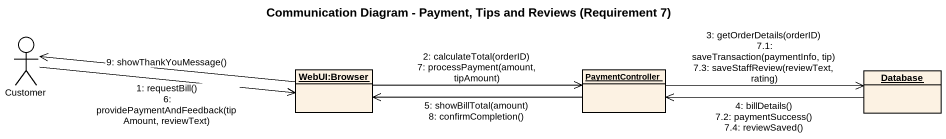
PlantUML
@startuml
title Communication Diagram - Payment, Tips and Reviews (Requirement 7)
allowmixing
hide circle
hide empty members
actor Customer
object "WebUI:Browser" as WebUI_Browser
object PaymentController
object "Database" as Database_
Customer -right-> WebUI_Browser : 1: requestBill()\n6: providePaymentAndFeedback(tipAmount, reviewText)
WebUI_Browser -right-> PaymentController : 2: calculateTotal(orderID)\n7: processPayment(amount, tipAmount)
PaymentController -right-> Database_ : 3: getOrderDetails(orderID)\n7.1: saveTransaction(paymentInfo, tip)\n7.3: saveStaffReview(reviewText, rating)
Database_ -left-> PaymentController : 4: billDetails()\n7.2: paymentSuccess()\n7.4: reviewSaved()
PaymentController -left-> WebUI_Browser : 5: showBillTotal(amount)\n8: confirmCompletion()
WebUI_Browser -left-> Customer : 9: showThankYouMessage()
@enduml
